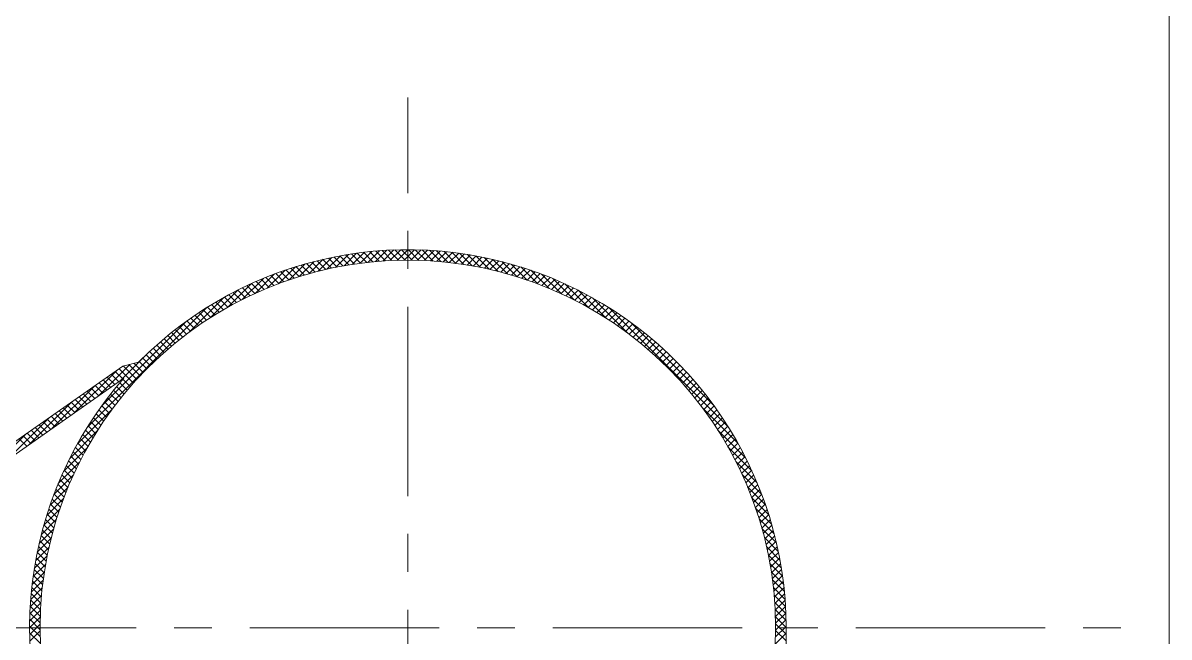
# Model space of a CAD drawing. Header units: millimetres. Extents: x -394 to 6212, y -2458 to 809.
# Drawn here: x 4683.23 to 4698.36, y -1832.96 to -1824.85 of the extents above; entities that cross this region are included whole.
import ezdxf

# ---------------------------------------------------------------- set-up
doc = ezdxf.new("R2010")
doc.units = ezdxf.units.MM
doc.linetypes.add('CENTERX2', pattern=[4, 2.5, -0.5, 0.5, -0.5])
for name, color, linetype, lineweight, true_color in [('1', 1, 'Continuous', 18, 0xff0000), ('2', 2, 'Continuous', 18, 0xffff00), ('3', 3, 'CENTERX2', 18, 0x00ff00)]:
    doc.layers.add(name, color=color, linetype=linetype, lineweight=lineweight, true_color=true_color)

msp = doc.modelspace()

# ---------------------------------------------------------------- linework, layer by layer
at = {"layer": '1'}
for p, q in [((4698.35687, -1823.93368), (4698.35687, -1889.18445)), ((4684.5468, -1829.38226), (4684.75327, -1829.33323)), ((4684.5468, -1829.38226), (4675.53383, -1835.69914)), ((4684.55692, -1829.54416), (4675.68673, -1835.76097)), ((4693.30118, -1832.83929), (4693.30118, -1880.27884))]:
    msp.add_line(p, q, dxfattribs=at)
msp.add_circle((4688.30819, -1832.83929), 4.85459, dxfattribs=at)
for start, end in [(0, 135.396562), (138.703905, 346.478734)]:
    msp.add_arc((4688.30819, -1832.83929), 4.99298, start, end, dxfattribs=at)
at = {"layer": '2'}
for p, q in [((4687.97689, -1827.99601), (4688.12317, -1827.84973)), ((4688.18511, -1827.98625), (4688.05175, -1827.85289)), ((4688.07228, -1827.99043), (4688.21554, -1827.84716)), ((4688.27347, -1827.98482), (4688.13786, -1827.84921)), ((4688.16572, -1827.98678), (4688.3062, -1827.8463)), ((4688.36347, -1827.98501), (4688.22545, -1827.84699)), ((4688.25735, -1827.98496), (4688.39525, -1827.84706)), ((4688.45518, -1827.98692), (4688.31457, -1827.84631)), ((4688.34726, -1827.98485), (4688.48276, -1827.84935)), ((4688.54872, -1827.99065), (4688.40531, -1827.84725)), ((4688.6442, -1827.99633), (4688.49777, -1827.8499)), ((4686.87327, -1828.20161), (4687.07351, -1828.00137)), ((4687.00056, -1828.16412), (4687.19202, -1827.97266)), ((4687.22769, -1828.10647), (4687.11275, -1827.99152)), ((4687.12286, -1828.13163), (4687.30671, -1827.94777)), ((4687.30129, -1828.09026), (4687.18524, -1827.97422)), ((4687.24079, -1828.10349), (4687.41798, -1827.9263)), ((4687.37588, -1828.07506), (4687.25868, -1827.95785)), ((4687.45151, -1828.06088), (4687.33308, -1827.94245)), ((4687.35487, -1828.07922), (4687.52616, -1827.90793)), ((4687.5282, -1828.04776), (4687.40847, -1827.92804)), ((4687.4655, -1828.05839), (4687.63152, -1827.89237)), ((4687.60598, -1828.03575), (4687.48488, -1827.91465)), ((4687.68491, -1828.02487), (4687.56236, -1827.90232)), ((4687.57301, -1828.04068), (4687.7343, -1827.87939)), ((4687.76502, -1828.01518), (4687.64093, -1827.89109)), ((4687.67768, -1828.02581), (4687.83469, -1827.86881)), ((4687.84635, -1828.00671), (4687.72064, -1827.88099)), ((4687.77976, -1828.01354), (4687.93287, -1827.86043)), ((4687.92897, -1827.99953), (4687.80152, -1827.87208)), ((4687.87944, -1828.00366), (4688.02898, -1827.85412)), ((4688.01293, -1827.99368), (4687.88363, -1827.86439)), ((4688.09828, -1827.98923), (4687.96702, -1827.85797)), ((4688.43555, -1827.98636), (4688.56881, -1827.85311)), ((4688.5223, -1827.98942), (4688.65346, -1827.85825)), ((4688.74176, -1828.00409), (4688.59205, -1827.85438)), ((4688.60759, -1827.99393), (4688.73679, -1827.86473)), ((4688.84155, -1828.01408), (4688.68826, -1827.86079)), ((4688.69148, -1827.99985), (4688.81884, -1827.87248)), ((4688.77403, -1828.00709), (4688.89967, -1827.88146)), ((4688.94375, -1828.02647), (4688.78654, -1827.86927)), ((4688.85531, -1828.01562), (4688.97932, -1827.89161)), ((4689.04856, -1828.04148), (4688.88705, -1827.87997)), ((4688.93536, -1828.02537), (4689.05783, -1827.9029)), ((4689.15621, -1828.05933), (4688.98994, -1827.89307)), ((4689.01423, -1828.03631), (4689.13526, -1827.91528)), ((4689.09196, -1828.04838), (4689.21162, -1827.92872)), ((4689.267, -1828.08032), (4689.09544, -1827.90876)), ((4689.16859, -1828.06155), (4689.28696, -1827.94318)), ((4689.38126, -1828.10477), (4689.20376, -1827.92728)), ((4689.24417, -1828.07577), (4689.36131, -1827.95863)), ((4689.49939, -1828.13311), (4689.31519, -1827.9489)), ((4689.31871, -1828.09103), (4689.4347, -1827.97504)), ((4689.39227, -1828.10728), (4689.50715, -1827.99239)), ((4689.62192, -1828.16583), (4689.43006, -1827.97397)), ((4689.74947, -1828.20358), (4689.54877, -1828.00288)), ((4686.45182, -1828.35364), (4686.6895, -1828.11597)), ((4686.60019, -1828.29508), (4686.82295, -1828.07232)), ((4686.73818, -1828.24558), (4686.62955, -1828.13694)), ((4686.80552, -1828.22311), (4686.69612, -1828.11371)), ((4686.74018, -1828.2449), (4686.95069, -1828.03439)), ((4686.87369, -1828.20148), (4686.76347, -1828.09126)), ((4686.9427, -1828.18069), (4686.83164, -1828.06962)), ((4687.01259, -1828.16077), (4686.90063, -1828.04881)), ((4687.08336, -1828.14175), (4686.97046, -1828.02884)), ((4687.15506, -1828.12364), (4687.04116, -1828.00974)), ((4689.46485, -1828.1245), (4689.5787, -1828.01065)), ((4689.5365, -1828.14265), (4689.64935, -1828.0298)), ((4689.60723, -1828.16172), (4689.71915, -1828.04981)), ((4689.88287, -1828.24718), (4689.67181, -1828.03612)), ((4689.67707, -1828.18168), (4689.78809, -1828.07066)), ((4689.74605, -1828.20251), (4689.85622, -1828.09234)), ((4690.02322, -1828.29773), (4689.79981, -1828.07431)), ((4689.81417, -1828.22419), (4689.92354, -1828.11482)), ((4689.88147, -1828.2467), (4689.99007, -1828.1381)), ((4690.17205, -1828.35675), (4689.93356, -1828.11826)), ((4685.92759, -1828.60847), (4686.24234, -1828.29373)), ((4686.12008, -1828.50578), (4686.40093, -1828.22494)), ((4686.35065, -1828.39686), (4686.2459, -1828.29211)), ((4686.29291, -1828.42276), (4686.5493, -1828.16637)), ((4686.41335, -1828.36976), (4686.30803, -1828.26444)), ((4686.47679, -1828.34339), (4686.37087, -1828.23748)), ((4686.54098, -1828.31778), (4686.43443, -1828.21123)), ((4686.60593, -1828.29293), (4686.49872, -1828.18572)), ((4686.67166, -1828.26886), (4686.56375, -1828.16095)), ((4689.94795, -1828.27001), (4690.05582, -1828.16214)), ((4690.01365, -1828.29412), (4690.12082, -1828.18695)), ((4690.33156, -1828.42645), (4690.07412, -1828.16902)), ((4690.07856, -1828.31901), (4690.18508, -1828.21249)), ((4690.14271, -1828.34466), (4690.2486, -1828.23877)), ((4690.20611, -1828.37107), (4690.3114, -1828.26577)), ((4690.50518, -1828.51027), (4690.22294, -1828.22804)), ((4690.26877, -1828.3982), (4690.3735, -1828.29348)), ((4690.69885, -1828.61414), (4690.3821, -1828.29739)), ((4685.70388, -1828.74238), (4686.0704, -1828.37586)), ((4686.04781, -1828.54304), (4685.94548, -1828.44071)), ((4686.10699, -1828.51242), (4686.00423, -1828.40965)), ((4686.16686, -1828.48248), (4686.06364, -1828.37926)), ((4686.22742, -1828.45323), (4686.12371, -1828.34953)), ((4686.28868, -1828.42469), (4686.18446, -1828.32048)), ((4690.33071, -1828.42607), (4690.4349, -1828.32188)), ((4690.39194, -1828.45464), (4690.49562, -1828.35096)), ((4690.45246, -1828.48392), (4690.55566, -1828.38072)), ((4690.5123, -1828.51389), (4690.61504, -1828.41115)), ((4690.92461, -1828.7501), (4690.5548, -1828.38029)), ((4690.57144, -1828.54455), (4690.67375, -1828.44224)), ((4684.075, -1830.19165), (4685.66056, -1828.60609)), ((4685.41671, -1828.93975), (4685.87986, -1828.47659)), ((4685.76186, -1828.7061), (4685.66136, -1828.60559)), ((4685.81775, -1828.67218), (4685.71692, -1828.57136)), ((4685.87428, -1828.63891), (4685.77311, -1828.53774)), ((4685.93146, -1828.60629), (4685.82993, -1828.50476)), ((4685.98931, -1828.57433), (4685.88739, -1828.47241)), ((4690.62992, -1828.57587), (4690.73182, -1828.47398)), ((4690.68773, -1828.60787), (4690.78924, -1828.50636)), ((4690.74488, -1828.64052), (4690.84603, -1828.53937)), ((4691.21685, -1828.95254), (4690.74644, -1828.48212)), ((4690.80138, -1828.67382), (4690.90219, -1828.57301)), ((4690.85724, -1828.70777), (4690.95772, -1828.60728)), ((4685.54463, -1828.84807), (4685.44521, -1828.74866)), ((4685.598, -1828.81164), (4685.49834, -1828.71198)), ((4685.65199, -1828.77583), (4685.55207, -1828.67591)), ((4685.70661, -1828.74065), (4685.60641, -1828.64045)), ((4690.91246, -1828.74235), (4691.01264, -1828.64216)), ((4690.96705, -1828.77756), (4691.06695, -1828.67766)), ((4692.53401, -1830.1799), (4690.96758, -1828.61347)), ((4691.02101, -1828.8134), (4691.12065, -1828.71376)), ((4691.07435, -1828.84987), (4691.17375, -1828.75046)), ((4684.25938, -1829.91747), (4685.38637, -1828.79048)), ((4685.33727, -1828.99993), (4685.23864, -1828.9013)), ((4685.3882, -1828.96105), (4685.2894, -1828.86225)), ((4685.43973, -1828.92278), (4685.34075, -1828.8238)), ((4685.49187, -1828.88512), (4685.39268, -1828.78593)), ((4691.12707, -1828.88694), (4691.22625, -1828.78777)), ((4691.17919, -1828.92463), (4691.27816, -1828.82566)), ((4691.23069, -1828.96293), (4691.32948, -1828.86415)), ((4692.34547, -1829.90156), (4691.24592, -1828.80201)), ((4691.28159, -1829.00184), (4691.38021, -1828.90322)), ((4685.13955, -1829.16141), (4685.04143, -1829.06329)), ((4685.18808, -1829.12015), (4685.08986, -1829.02193)), ((4685.23721, -1829.07948), (4685.13888, -1828.98114)), ((4685.28694, -1829.0394), (4685.18847, -1828.94093)), ((4691.33189, -1829.04134), (4691.43035, -1828.94288)), ((4691.38158, -1829.08145), (4691.47992, -1828.98311)), ((4691.43069, -1829.12215), (4691.5289, -1829.02393)), ((4684.99748, -1829.28876), (4684.89957, -1829.19084)), ((4685.04425, -1829.24572), (4684.94628, -1829.14775)), ((4685.0916, -1829.20327), (4684.99357, -1829.10524)), ((4691.47919, -1829.16344), (4691.57731, -1829.06533)), ((4691.52711, -1829.20533), (4691.62514, -1829.1073)), ((4691.57444, -1829.2478), (4691.6724, -1829.14984)), ((4691.62117, -1829.29087), (4691.71909, -1829.19296)), ((4684.20979, -1829.78745), (4684.63622, -1829.36103)), ((4684.51, -1829.57705), (4684.82819, -1829.25886)), ((4684.77247, -1829.51276), (4684.62371, -1829.364)), ((4684.8163, -1829.46678), (4684.69628, -1829.34677)), ((4684.86071, -1829.4214), (4684.76286, -1829.32354)), ((4684.90572, -1829.3766), (4684.80786, -1829.27874)), ((4684.9513, -1829.33238), (4684.85343, -1829.2345)), ((4691.66732, -1829.33452), (4691.7652, -1829.23665)), ((4691.71288, -1829.37877), (4691.81074, -1829.28091)), ((4691.75785, -1829.4236), (4691.85571, -1829.32574)), ((4683.90958, -1829.99786), (4684.47453, -1829.43291)), ((4684.49092, -1829.59042), (4684.39156, -1829.49106)), ((4684.54372, -1829.55342), (4684.44436, -1829.45406)), ((4684.68659, -1829.60648), (4684.49716, -1829.41705)), ((4684.72924, -1829.55933), (4684.55114, -1829.38123)), ((4691.80224, -1829.46901), (4691.90011, -1829.37114)), ((4691.84604, -1829.51502), (4691.94394, -1829.41712)), ((4691.88925, -1829.56161), (4691.9872, -1829.46366)), ((4691.93187, -1829.60879), (4692.02988, -1829.51078)), ((4683.60938, -1830.20826), (4684.17432, -1829.64332)), ((4684.27973, -1829.73844), (4684.18037, -1829.63908)), ((4684.33253, -1829.70143), (4684.23317, -1829.60207)), ((4684.38533, -1829.66443), (4684.28597, -1829.56507)), ((4684.43812, -1829.62742), (4684.33877, -1829.52807)), ((4684.56219, -1829.75149), (4684.46389, -1829.65319)), ((4684.60306, -1829.70256), (4684.50488, -1829.60437)), ((4684.64453, -1829.65422), (4684.54644, -1829.55613)), ((4691.9739, -1829.65657), (4692.07199, -1829.55847)), ((4692.01534, -1829.70493), (4692.11352, -1829.60674)), ((4692.05618, -1829.75389), (4692.15448, -1829.65559)), ((4684.06854, -1829.88645), (4683.96918, -1829.7871)), ((4684.12133, -1829.84945), (4684.02198, -1829.75009)), ((4684.17413, -1829.81245), (4684.07477, -1829.71309)), ((4684.22693, -1829.77544), (4684.12757, -1829.67608)), ((4684.44315, -1829.90186), (4684.34441, -1829.80312)), ((4684.48223, -1829.85113), (4684.38365, -1829.75256)), ((4684.52191, -1829.80101), (4684.42348, -1829.70258)), ((4692.09643, -1829.80344), (4692.19486, -1829.70501)), ((4692.13608, -1829.85359), (4692.23466, -1829.75501)), ((4692.17513, -1829.90434), (4692.27388, -1829.8056)), ((4683.30917, -1830.41867), (4683.87411, -1829.85372)), ((4683.85734, -1830.03447), (4683.75799, -1829.93511)), ((4683.91014, -1829.99747), (4683.81078, -1829.89811)), ((4683.96294, -1829.96046), (4683.86358, -1829.86111)), ((4684.01574, -1829.92346), (4683.91638, -1829.8241)), ((4683.9455, -1830.41096), (4684.40866, -1829.9478)), ((4684.32954, -1830.05766), (4684.23021, -1829.95833)), ((4684.3668, -1830.00512), (4684.26769, -1829.906)), ((4684.40467, -1829.95318), (4684.30575, -1829.85426)), ((4692.66536, -1830.40104), (4692.19494, -1829.93063)), ((4692.21358, -1829.9557), (4692.31251, -1829.85677)), ((4692.25142, -1830.00766), (4692.35054, -1829.90854)), ((4692.28864, -1830.06024), (4692.38799, -1829.96089)), ((4683.00896, -1830.62908), (4683.57391, -1830.06413)), ((4683.59335, -1830.21949), (4683.494, -1830.12014)), ((4683.64615, -1830.18249), (4683.54679, -1830.08313)), ((4683.69895, -1830.14549), (4683.59959, -1830.04613)), ((4683.75175, -1830.10848), (4683.65239, -1830.00912)), ((4683.80455, -1830.07148), (4683.70519, -1829.97212)), ((4684.22148, -1830.21901), (4684.12138, -1830.1189)), ((4684.25688, -1830.1646), (4684.15705, -1830.06477)), ((4684.2929, -1830.11082), (4684.19333, -1830.01125)), ((4692.32526, -1830.11343), (4692.42484, -1830.01385)), ((4692.36125, -1830.16724), (4692.46109, -1830.0674)), ((4692.39662, -1830.22168), (4692.49673, -1830.12156)), ((4683.38216, -1830.36751), (4683.2828, -1830.26815)), ((4683.43496, -1830.33051), (4683.3356, -1830.23115)), ((4683.48776, -1830.2935), (4683.3884, -1830.19415)), ((4683.54056, -1830.2565), (4683.4412, -1830.15714)), ((4683.84477, -1830.60149), (4684.21129, -1830.23497)), ((4684.15258, -1830.32971), (4684.05187, -1830.229)), ((4684.18671, -1830.27404), (4684.08632, -1830.17364)), ((4692.76719, -1830.59268), (4692.39738, -1830.22287)), ((4692.43135, -1830.27674), (4692.53176, -1830.17633)), ((4692.46545, -1830.33244), (4692.56618, -1830.23172)), ((4682.70875, -1830.83948), (4683.2737, -1830.27454)), ((4683.27656, -1830.44152), (4683.17721, -1830.34216)), ((4683.32936, -1830.40452), (4683.23, -1830.30516)), ((4684.05406, -1830.5006), (4683.95228, -1830.39882)), ((4684.08625, -1830.44298), (4683.98484, -1830.34158)), ((4684.11909, -1830.38602), (4684.01804, -1830.28498)), ((4692.49891, -1830.38879), (4692.59998, -1830.28772)), ((4692.53172, -1830.44578), (4692.63315, -1830.34436)), ((4692.56388, -1830.50343), (4692.66568, -1830.40162)), ((4683.76263, -1830.77343), (4684.07737, -1830.45869)), ((4683.96152, -1830.67746), (4683.85845, -1830.5744)), ((4683.99169, -1830.61783), (4683.88908, -1830.51522)), ((4684.02254, -1830.55888), (4683.92035, -1830.45669)), ((4692.85009, -1830.76538), (4692.53334, -1830.44863)), ((4692.59537, -1830.56174), (4692.69757, -1830.45953)), ((4692.62619, -1830.62072), (4692.72882, -1830.51809)), ((4683.69384, -1830.93202), (4683.97469, -1830.65117)), ((4683.90325, -1830.7988), (4683.79921, -1830.69476)), ((4683.93203, -1830.73778), (4683.8285, -1830.63424)), ((4692.91945, -1830.92454), (4692.63721, -1830.6423)), ((4692.65632, -1830.68039), (4692.75941, -1830.5773)), ((4692.68577, -1830.74074), (4692.78933, -1830.63718)), ((4692.71452, -1830.8018), (4692.81859, -1830.69773)), ((4683.63527, -1831.08039), (4683.89167, -1830.824)), ((4683.84783, -1830.92298), (4683.7427, -1830.81786)), ((4683.87518, -1830.86053), (4683.77061, -1830.75596)), ((4692.97846, -1831.07336), (4692.72103, -1830.81593)), ((4692.74256, -1830.86356), (4692.84715, -1830.75897)), ((4692.76988, -1830.92605), (4692.87503, -1830.82089)), ((4683.58488, -1831.22059), (4683.82255, -1830.98292)), ((4683.77022, -1831.11478), (4683.66324, -1831.0078)), ((4683.79534, -1831.0501), (4683.68901, -1830.94377)), ((4683.82121, -1830.98617), (4683.7155, -1830.88045)), ((4693.02922, -1831.21392), (4692.79073, -1830.97543)), ((4692.79646, -1830.98927), (4692.9022, -1830.88353)), ((4692.82229, -1831.05323), (4692.92865, -1830.94687)), ((4692.84737, -1831.11796), (4692.95438, -1831.01095)), ((4683.54123, -1831.35404), (4683.76399, -1831.13129)), ((4683.72233, -1831.2465), (4683.61395, -1831.13812)), ((4683.74588, -1831.18025), (4683.63822, -1831.07258)), ((4693.07317, -1831.34767), (4692.84975, -1831.12426)), ((4692.87167, -1831.18346), (4692.97937, -1831.07576)), ((4692.89518, -1831.24975), (4693.0036, -1831.14133)), ((4683.50329, -1831.48178), (4683.7138, -1831.27127)), ((4683.67767, -1831.38144), (4683.56773, -1831.27151)), ((4683.69959, -1831.31356), (4683.59045, -1831.20442)), ((4693.11136, -1831.47567), (4692.90031, -1831.26461)), ((4692.91789, -1831.31685), (4693.02706, -1831.20767)), ((4692.93977, -1831.38477), (4693.04974, -1831.2748)), ((4683.47028, -1831.6046), (4683.67051, -1831.40436)), ((4683.61704, -1831.59022), (4683.50446, -1831.47764)), ((4683.63637, -1831.51975), (4683.52472, -1831.4081)), ((4683.65659, -1831.45016), (4683.54582, -1831.33939)), ((4693.1446, -1831.59871), (4692.94391, -1831.39801)), ((4692.9608, -1831.45354), (4693.07162, -1831.34273)), ((4692.98098, -1831.52317), (4693.09267, -1831.41147)), ((4693.00027, -1831.59368), (4693.11289, -1831.48106)), ((4683.44157, -1831.72311), (4683.63303, -1831.53165)), ((4683.58112, -1831.73391), (4683.46654, -1831.61933)), ((4683.59861, -1831.6616), (4683.48506, -1831.54805)), ((4693.17351, -1831.71742), (4692.98165, -1831.52556)), ((4693.01865, -1831.6651), (4693.13225, -1831.5515)), ((4693.0361, -1831.73746), (4693.15073, -1831.62283)), ((4683.39521, -1831.94907), (4683.5724, -1831.77188)), ((4683.41668, -1831.8378), (4683.60053, -1831.65395)), ((4683.54904, -1831.88142), (4683.43223, -1831.76462)), ((4683.56458, -1831.80717), (4683.44892, -1831.69151)), ((4693.19858, -1831.83229), (4693.01437, -1831.64809)), ((4693.2202, -1831.94372), (4693.04271, -1831.76622)), ((4693.05258, -1831.81077), (4693.1683, -1831.69506)), ((4693.06809, -1831.88507), (4693.18494, -1831.76821)), ((4683.37683, -1832.05725), (4683.54812, -1831.88596)), ((4683.52102, -1832.03302), (4683.40174, -1831.91374)), ((4683.5345, -1831.9567), (4683.4165, -1831.83869)), ((4693.23873, -1832.05204), (4693.06716, -1831.88048)), ((4693.08257, -1831.96039), (4693.20063, -1831.84233)), ((4693.096, -1832.03677), (4693.21534, -1831.91743)), ((4683.36127, -1832.16261), (4683.5273, -1831.99659)), ((4683.49736, -1832.18896), (4683.37531, -1832.06691)), ((4683.50863, -1832.11042), (4683.388, -1831.9898)), ((4693.25442, -1832.15754), (4693.08815, -1831.99127)), ((4693.10834, -1832.11423), (4693.22903, -1831.99354)), ((4693.11955, -1832.19282), (4693.24167, -1832.0707)), ((4683.33771, -1832.36578), (4683.49472, -1832.20878)), ((4683.3483, -1832.26539), (4683.50959, -1832.1041)), ((4683.47836, -1832.34957), (4683.35321, -1832.22442)), ((4683.48725, -1832.26866), (4683.3637, -1832.1451)), ((4693.26751, -1832.26043), (4693.106, -1832.09892)), ((4693.27821, -1832.36094), (4693.12101, -1832.20373)), ((4693.1296, -1832.27257), (4693.25322, -1832.14895)), ((4693.13843, -1832.35355), (4693.26366, -1832.22832)), ((4683.32934, -1832.46396), (4683.48245, -1832.31085)), ((4683.46443, -1832.51524), (4683.33577, -1832.38658)), ((4683.47074, -1832.43174), (4683.34389, -1832.3049)), ((4693.28669, -1832.45922), (4693.1334, -1832.30593)), ((4693.14599, -1832.43579), (4693.27292, -1832.30885)), ((4693.15223, -1832.51934), (4693.28098, -1832.3906)), ((4683.31864, -1832.65426), (4683.46492, -1832.50799)), ((4683.32302, -1832.56008), (4683.47257, -1832.41053)), ((4683.45949, -1832.60011), (4683.32892, -1832.46953)), ((4693.2931, -1832.55543), (4693.14339, -1832.40572)), ((4693.29758, -1832.64971), (4693.15115, -1832.50328)), ((4693.1571, -1832.60428), (4693.28777, -1832.47361)), ((4683.31607, -1832.74664), (4683.45933, -1832.60337)), ((4683.45403, -1832.77425), (4683.31921, -1832.63943)), ((4683.45601, -1832.68642), (4683.32338, -1832.55379)), ((4693.30023, -1832.74217), (4693.15683, -1832.59876)), ((4693.16051, -1832.69067), (4693.29324, -1832.55794)), ((4693.30117, -1832.83291), (4693.16056, -1832.6923)), ((4693.16241, -1832.77858), (4693.29734, -1832.64364)), ((4683.31521, -1832.8373), (4683.45569, -1832.69682)), ((4683.45497, -1832.9548), (4683.31527, -1832.81509)), ((4683.31597, -1832.92634), (4683.45387, -1832.78844)), ((4683.45366, -1832.86368), (4683.31648, -1832.7265)), ((4693.16131, -1832.95929), (4693.30114, -1832.81945)), ((4693.30118, -1832.92272), (4693.16247, -1832.78402)), ((4693.1627, -1832.86809), (4693.3, -1832.73079)), ((4683.45807, -1833.0477), (4683.31565, -1832.90527)), ((4683.31826, -1833.01385), (4683.45376, -1832.87836)), ((4693.15811, -1833.05228), (4693.30118, -1832.90922)), ((4693.30118, -1833.01252), (4693.16266, -1832.87401))]:
    msp.add_line(p, q, dxfattribs=at)
at = {"layer": '3'}
for p, q in [((4688.30819, -1843.09929), (4688.30819, -1825.83885)), ((4654.22182, -1832.83929), (4698.08928, -1832.83929))]:
    msp.add_line(p, q, dxfattribs=at)

doc.saveas('drawing.dxf')
